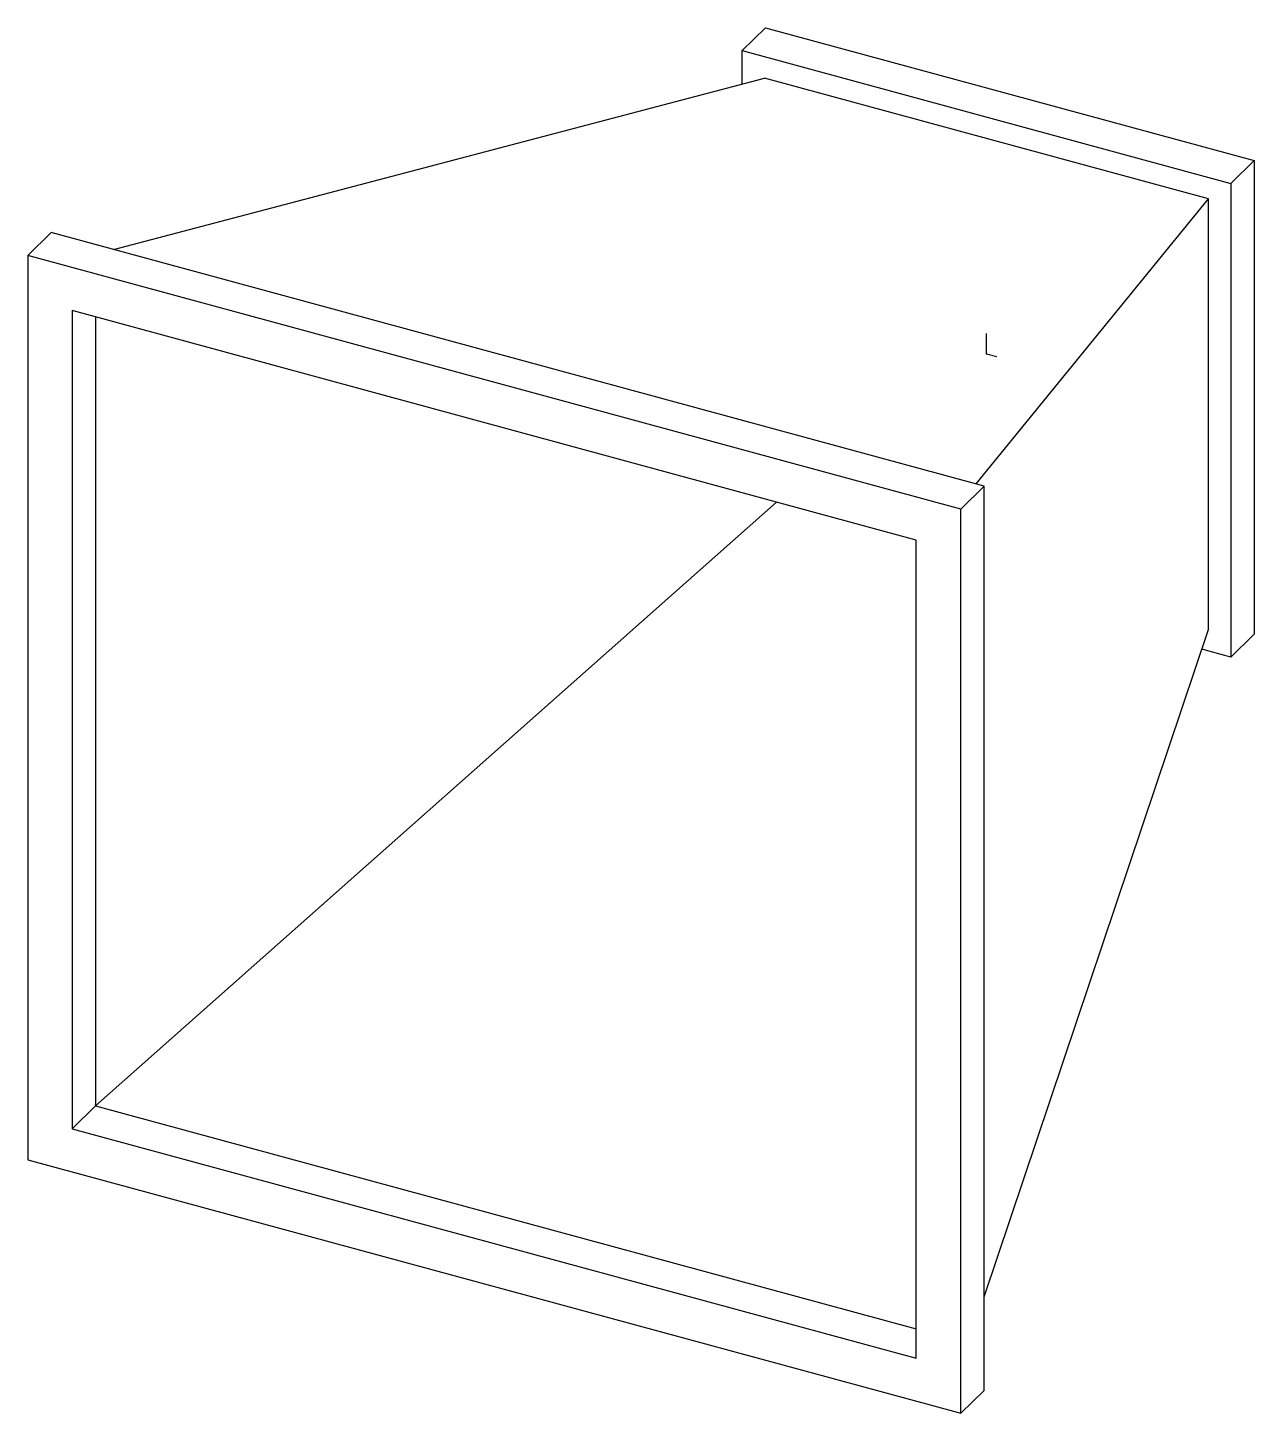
# Paper-space layout '_Trimetric' of a CAD drawing. Header units: inches. Extents: x -19.1 to 5.3, y -21.1 to 6.5.
import ezdxf

# ---------------------------------------------------------------- set-up
doc = ezdxf.new("R2010")
doc.units = ezdxf.units.IN
doc.header["$MEASUREMENT"] = 0
doc.header["$PDSIZE"] = -1

psp = doc.layouts.new('_Trimetric')

# ---------------------------------------------------------------- linework, layer by layer
at = {"color": 7, "linetype": 'Continuous', "lineweight": 25}
for p, q in [((-4.398, 6.492), (-4.864, 6.036)), ((-4.398, 6.492), (5.331, 3.848)), ((-4.864, 5.371), (-4.864, 6.036)), ((-4.864, 6.036), (4.864, 3.392)), ((-17.377, 2.076), (-4.422, 5.488)), ((4.422, 3.084), (-4.422, 5.488)), ((5.331, 3.848), (4.864, 3.392)), ((5.331, 3.848), (5.331, -5.581)), ((4.864, 3.392), (4.864, -6.036)), ((-0.204, -2.591), (4.422, 3.084)), ((4.422, -5.488), (4.422, 3.084)), ((-19.087, 1.958), (-18.62, 2.414)), ((-0.048, -2.634), (-18.62, 2.414)), ((-19.087, 1.958), (-19.087, -16.042)), ((-0.514, -3.089), (-19.087, 1.958)), ((-18.203, 0.861), (-18.203, -15.425)), ((-1.399, -3.706), (-18.203, 0.861)), ((-17.736, 0.734), (-17.736, -14.97)), ((-0.514, -3.089), (-0.048, -2.634)), ((-0.048, -20.634), (-0.048, -2.634)), ((-4.178, -2.951), (-17.736, -14.97)), ((-0.514, -21.09), (-0.514, -3.089)), ((-1.399, -19.992), (-1.399, -3.706)), ((-0.048, -18.771), (4.422, -5.488)), ((5.331, -5.581), (4.864, -6.036)), ((4.864, -6.036), (4.29, -5.88)), ((-18.203, -15.425), (-17.736, -14.97)), ((-17.736, -14.97), (-1.399, -19.41)), ((-18.203, -15.425), (-1.399, -19.992)), ((-19.087, -16.042), (-0.514, -21.09)), ((-0.514, -21.09), (-0.048, -20.634))]:
    psp.add_line(p, q, dxfattribs=at)
at = {"color": 7, "linetype": 'Continuous'}
for q in [(0, 0.402), (0.208, -0.056)]:
    psp.add_line((0, 0), q, dxfattribs=at)
psp.add_point((0, 0), dxfattribs=at)

doc.saveas('drawing.dxf')
